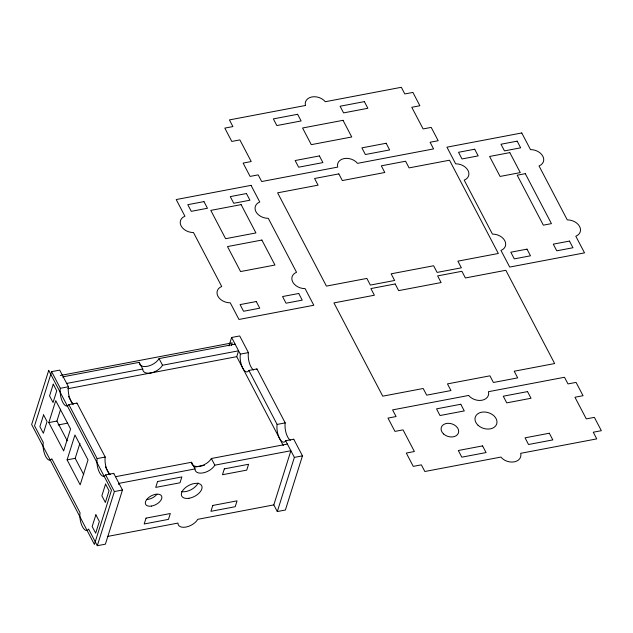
<?xml version="1.0" encoding="UTF-8"?>
<svg xmlns="http://www.w3.org/2000/svg" width="633" height="633" viewBox="0 0 633 633"><rect width="100%" height="100%" fill="white"/><g stroke="black" fill="none" stroke-linecap="round" stroke-linejoin="round"><path stroke-width="0.95" d="M51.621 371.65L34.546 425.795L43.258 442.451A11.252 4.542 79.3 0 0 45.687 456.464A11.252 4.542 79.3 0 0 51.803 458.767L80.043 512.738A11.252 4.542 79.3 0 0 82.472 526.751A11.252 4.542 79.3 0 0 88.588 529.053L97.3 545.709L105.387 544.174L122.462 490.021L113.75 473.365L105.656 474.9A11.252 4.542 79.3 0 1 99.539 472.598A11.252 4.542 79.3 0 1 97.118 458.585L68.87 404.622A11.252 4.542 79.3 0 1 62.762 402.311A11.252 4.542 79.3 0 1 60.333 388.298L51.621 371.65L59.708 370.115L68.427 386.763A11.252 4.542 79.3 0 0 73.626 404.155M48.82 422.591L55.744 400.642L70.564 428.952L63.64 450.902L48.82 422.591L56.915 421.056L60.665 409.163M62.96 377.505L63.197 376.777L139.236 362.345A11.252 6.188 -27.6 0 0 147.299 366.317A11.252 6.188 -27.6 0 0 159.057 358.579L235.104 344.146M67.098 459.867L74.947 434.982L88.019 459.962L80.177 484.846L67.098 459.867L75.192 458.332L79.916 443.345M97.3 545.709L114.375 491.556L105.656 474.9M118.632 484.459L118.98 483.359L195.019 468.926A11.252 6.188 -27.6 0 0 203.082 472.898A11.252 6.188 -27.6 0 0 214.84 465.168L290.887 450.736L273.812 504.889L277.294 511.551L285.388 510.016L302.463 455.863L293.744 439.207L285.657 440.742A11.252 4.542 79.3 0 1 279.541 438.44A11.252 4.542 79.3 0 1 277.112 424.426L248.872 370.455A11.252 4.542 79.3 0 1 242.756 368.153A11.252 4.542 79.3 0 1 240.326 354.14L231.615 337.484L239.701 335.949L248.421 352.605A11.252 4.542 79.3 0 0 253.627 369.996M228.964 345.887L231.615 337.484M231.322 345.665L232.208 342.864L60.301 375.496M283.267 445.569L236.742 356.664L238.586 350.809L162.539 365.241A11.252 6.188 -27.6 0 1 150.789 372.979A11.252 6.188 -27.6 0 1 142.726 368.999L139.236 362.345M277.294 511.551L294.369 457.398L285.657 440.742M66.679 383.432L142.726 368.999M60.333 388.298L68.427 386.763M240.326 354.14L248.421 352.605M67.723 388.741L236.742 356.664M68.87 404.622L76.965 403.086L105.205 457.05A11.252 4.542 79.3 0 0 110.411 474.441M248.872 370.455L256.958 368.92L285.206 422.891A11.252 4.542 79.3 0 0 290.436 440.299M58.117 424.965L67.747 423.137M97.118 458.585L105.205 457.05M277.112 424.426L285.206 422.891M115.491 476.696L191.538 462.264A11.252 6.188 -27.6 0 0 199.601 466.244A11.252 6.188 -27.6 0 0 211.351 458.506L287.398 444.073M194.774 467.154L204.427 465.326M114.375 491.556L122.462 490.021M294.369 457.398L302.463 455.863M107.681 536.412L177.952 523.08A11.252 6.188 -27.6 0 0 186.015 527.052A11.252 6.188 -27.6 0 0 197.765 519.321L273.812 504.889M159.057 358.579L162.539 365.241M211.351 458.506L214.84 465.168M191.538 462.264L195.019 468.926M68.483 396.266L72.589 404.107M105.434 466.861L109.541 474.71M56.915 421.056L67.24 440.79M75.192 458.332L83.754 474.695M156.96 494.246A8.997 4.945 -27.6 0 1 146.832 499.556M198.089 482.971A11.252 6.188 -27.6 0 1 181.529 491.604M76.965 403.086A11.252 4.542 79.3 0 1 76.688 403.506M113.75 473.365A11.252 4.542 79.3 0 1 113.473 473.793M256.958 368.92A11.252 4.542 79.3 0 1 256.689 369.348M293.744 439.207A11.252 4.542 79.3 0 1 293.475 439.626M48.725 370.368L31.65 424.514L94.404 544.427L111.479 490.274L48.725 370.368M43.566 414.9L39.879 426.602L43.36 433.265L47.056 421.562L43.566 414.9M53.259 384.16L49.564 395.87L53.053 402.533L56.748 390.822L53.259 384.16M95.868 514.819L92.173 526.529L95.662 533.192L99.349 521.481L95.868 514.819M105.553 484.087L101.866 495.797L105.347 502.46L109.042 490.749L105.553 484.087M146.041 518.126L144.197 523.982L168.465 519.376L170.317 513.521L146.041 518.126M157.577 481.539L155.734 487.394L180.001 482.789L181.853 476.934L157.577 481.539M212.783 505.458L210.939 511.314L235.207 506.709L237.051 500.853L212.783 505.458M224.319 468.871L222.476 474.726L246.743 470.121L248.587 464.266L224.319 468.871M305.462 105.482L229.423 119.914L232.904 126.576L224.818 128.111L231.789 141.436L239.875 139.901L251.214 161.55L243.119 163.085L250.09 176.409L258.185 174.874L261.666 181.536L337.713 167.104A11.252 8.229 17.5 0 1 344.138 158.567A11.252 8.229 17.5 0 1 357.534 163.346L433.573 148.913L430.092 142.251L438.178 140.716L431.208 127.391L423.113 128.926L411.782 107.278L419.877 105.743L412.906 92.418L404.811 93.953L401.33 87.291L325.283 101.723A11.252 8.229 17.5 0 0 311.887 96.944A11.252 8.229 17.5 0 0 305.462 105.482M297.621 114.296L273.353 118.901L276.843 125.563L301.11 120.958L297.621 114.296M364.363 101.628L340.095 106.233L343.584 112.896L367.852 108.29L364.363 101.628M343.023 120.325L302.574 128.001L311.294 144.656L351.742 136.981L343.023 120.325M319.412 155.932L295.144 160.537L298.634 167.199L322.901 162.594L319.412 155.932M386.154 143.264L361.886 147.869L365.376 154.531L389.643 149.926L386.154 143.264M521.774 132.962L446.945 147.165L455.657 163.82A11.252 8.229 17.5 0 1 468.016 170.443A11.252 8.229 17.5 0 1 464.203 180.136L492.442 234.099A11.252 8.229 17.5 0 1 504.802 240.722A11.252 8.229 17.5 0 1 500.98 250.423L509.7 267.071L584.528 252.876L575.816 236.22A11.252 8.229 17.5 0 0 579.63 226.527A11.252 8.229 17.5 0 0 567.271 219.896L539.031 165.933A11.252 8.229 17.5 0 0 542.853 156.24A11.252 8.229 17.5 0 0 530.486 149.617L521.774 132.962M251.04 185.35L176.211 199.553L184.931 216.209A11.252 8.229 17.5 0 0 181.109 225.902A11.252 8.229 17.5 0 0 193.469 232.525L221.716 286.488A11.252 8.229 17.5 0 0 217.894 296.181A11.252 8.229 17.5 0 0 230.254 302.803L238.973 319.459L313.802 305.256L305.082 288.608A11.252 8.229 17.5 0 1 292.723 281.986A11.252 8.229 17.5 0 1 296.545 272.285L268.297 218.322A11.252 8.229 17.5 0 1 255.938 211.699A11.252 8.229 17.5 0 1 259.759 202.006L251.04 185.35M338.845 173.893L314.577 178.498L318.059 185.16L277.61 192.836L326.422 286.1L366.871 278.425L370.36 285.087L394.628 280.474L391.139 273.82L433.613 265.757L437.094 272.419L461.37 267.814L457.881 261.152L498.329 253.477L449.517 160.212L409.068 167.887L405.587 161.225L381.311 165.83L384.801 172.493L342.326 180.555L338.845 173.893M474.703 149.222L458.521 152.292L462.003 158.954L478.184 155.884L474.703 149.222M517.169 141.159L500.988 144.229L504.477 150.891L520.658 147.821L517.169 141.159M203.968 201.611L187.787 204.681L191.277 211.343L207.458 208.265L203.968 201.611M246.443 193.548L230.262 196.618L233.751 203.28L249.924 200.21L246.443 193.548M509.826 152.624L489.602 156.462L500.062 176.441L520.286 172.603L509.826 152.624M241.126 204.625L210.789 210.385L225.601 238.696L255.938 232.936L241.126 204.625M525.295 173.671L517.201 175.206L543.351 225.166L551.438 223.631L525.295 173.671M261.888 240.049L227.5 246.569L240.58 271.557L274.959 265.029L261.888 240.049M526.996 249.141L510.815 252.219L514.305 258.873L530.486 255.803L526.996 249.141M569.471 241.086L553.289 244.156L556.771 250.818L572.952 247.748L569.471 241.086M256.27 301.53L240.089 304.6L243.57 311.262L259.752 308.192L256.27 301.53M298.736 293.475L282.555 296.545L286.045 303.207L302.226 300.137L298.736 293.475M395.166 283.964L370.898 288.569L374.38 295.231L333.931 302.906L382.743 396.171L423.192 388.496L426.682 395.158L450.949 390.553L447.46 383.891L489.934 375.828L493.416 382.49L517.691 377.885L514.202 371.223L554.65 363.548L505.838 270.283L465.39 277.958L461.908 271.296L437.632 275.901L441.122 282.563L398.648 290.626L395.166 283.964M468.634 395.459L392.587 409.891L396.076 416.546L387.989 418.089L394.96 431.405L403.047 429.87L414.378 451.527L406.291 453.062L413.262 466.379L421.356 464.844L424.838 471.506L500.885 457.073A11.252 8.229 17.5 0 0 514.281 461.861A11.252 8.229 17.5 0 0 520.698 453.315L596.745 438.883L593.263 432.22L601.35 430.685L594.379 417.361L586.285 418.896L574.954 397.247L583.048 395.712L576.07 382.387L567.983 383.922L564.494 377.26L488.454 391.692A11.252 8.229 17.5 0 1 482.03 400.238A11.252 8.229 17.5 0 1 468.634 395.459M460.792 404.265L436.525 408.871L440.014 415.533L464.282 410.928L460.792 404.265M527.534 391.598L503.267 396.203L506.748 402.865L531.024 398.26L527.534 391.598M482.583 445.901L458.316 450.506L461.805 457.168L486.073 452.563L482.583 445.901M549.325 433.233L525.058 437.838L528.539 444.501L552.815 439.895L549.325 433.233M151.382 506.099A8.997 4.945 -27.6 0 0 161.637 496.13A8.997 4.945 -27.6 0 0 147.79 498.313A8.997 4.945 -27.6 0 0 151.382 506.099M188.935 498.282A11.252 6.188 -27.6 0 0 201.753 485.82A11.252 6.188 -27.6 0 0 184.44 488.549A11.252 6.188 -27.6 0 0 188.935 498.282M443.567 433.953A8.997 6.583 17.5 0 0 458.355 433.146A8.997 6.583 17.5 0 0 447.713 423.319A8.997 6.583 17.5 0 0 443.567 433.953M478.097 425.305A11.252 8.229 17.5 0 0 496.581 424.3A11.252 8.229 17.5 0 0 483.28 412.012A11.252 8.229 17.5 0 0 478.097 425.305"/></g></svg>
